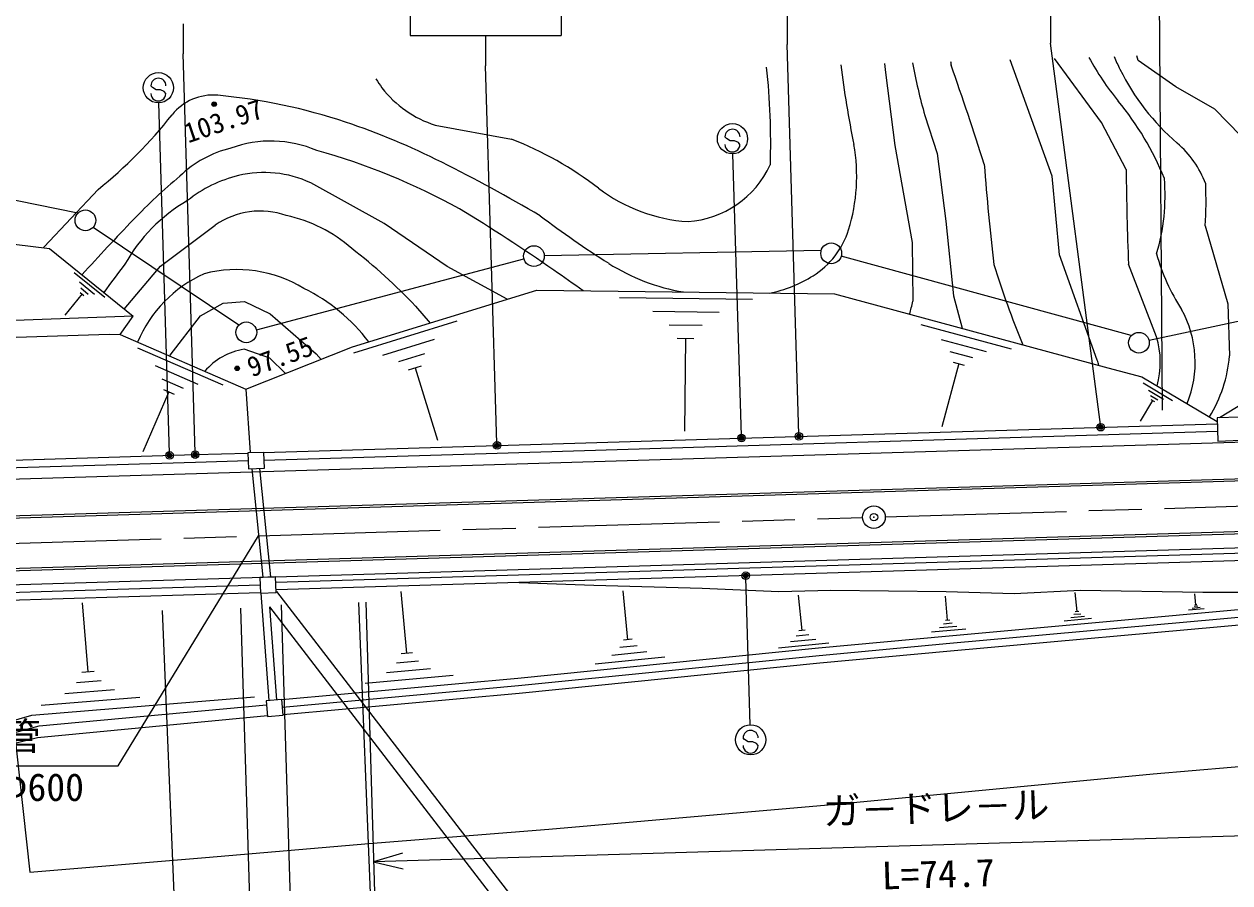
# Model space of a CAD drawing. Units: millimetres, scale not verified. Extents: x 40000 to 680000, y 20000 to 380000.
# Drawn here: x 215218 to 295077, y 260532 to 317399 of the extents above; entities that cross this region are included whole.
import ezdxf
from ezdxf.enums import TextEntityAlignment as Align

# ---------------------------------------------------------------- set-up
doc = ezdxf.new("R2010")
doc.units = ezdxf.units.MM
doc.header["$LTSCALE"] = 1000
doc.header["$PDMODE"] = 32
doc.header["$PDSIZE"] = 500
doc.linetypes.add('CHAIN', pattern=[18.5, 12, -1.5, 3.5, -1.5])
for name, color, linetype, lineweight in [('M-BGD', 7, 'Continuous', 25), ('M-BMK', 2, 'CHAIN', 13), ('M-BMK-SRVR', 3, 'Continuous', 25), ('M-STR-STRC', 7, 'Continuous', 25)]:
    doc.layers.add(name, color=color, linetype=linetype, lineweight=lineweight)
doc.styles.add('@ＭＳ ゴシック', font='')
doc.styles.add('ＭＳ ゴシック', font='')
doc.styles.get('@ＭＳ ゴシック').set_extended_font_data('@MS Gothic')
doc.styles.get('ＭＳ ゴシック').set_extended_font_data('MS Gothic')

msp = doc.modelspace()

# ---------------------------------------------------------------- linework, layer by layer
at = {"layer": 'M-BGD'}
for p, q in [((290612, 291831), (290306, 332423)), ((227734, 312109), (227872, 312080)), ((242441, 310711), (247495, 309784)), ((218776, 304873), (209849, 306678)), ((229430, 297456), (219782, 303937)), ((268009, 302402), (249669, 302051)), ((288548, 296769), (269334, 302038)), ((230599, 297159), (248318, 301862)), ((290206, 296687), (288363, 301500)), ((218535, 300955), (220553, 299316)), ((218876, 300343), (219885, 299524)), ((308537, 300473), (289723, 296445)), ((219052, 299530), (217905, 298117)), ((218926, 299633), (219179, 299428)), ((218964, 299937), (219469, 299527)), ((241146, 298724), (242109, 297604)), ((254660, 299289), (263455, 299178)), ((256848, 298382), (261245, 298326)), ((237052, 295633), (243905, 297748)), ((257936, 297488), (260135, 297461)), ((274614, 297514), (280584, 295903)), ((238976, 295476), (242403, 296534)), ((258475, 296602), (259574, 296588)), ((259025, 296595), (258947, 290439)), ((275946, 296514), (278931, 295709)), ((222720, 295966), (228376, 293506)), ((240045, 295056), (241758, 295584)), ((276531, 295716), (278023, 295313)), ((223888, 294785), (226716, 293555)), ((240684, 294502), (241541, 294767)), ((277116, 294917), (275989, 290738)), ((276743, 295018), (277489, 294817)), ((224349, 293912), (225763, 293297)), ((229262, 294617), (229400, 294588)), ((241113, 294635), (242593, 289838)), ((224457, 293193), (225164, 292885)), ((289324, 293636), (291281, 292479)), ((289697, 293151), (290676, 292572)), ((224810, 293039), (223088, 289080)), ((289955, 292470), (289145, 291100)), ((289826, 292810), (290316, 292521)), ((289833, 292542), (290078, 292398)), ((193673, 286646), (339668, 291065)), ((193747, 284222), (339742, 288641)), ((193751, 284072), (339746, 288491)), ((230300, 287959), (231025, 280773)), ((230800, 287979), (231526, 280791)), ((193853, 280724), (339848, 285142)), ((193857, 280574), (339852, 284992)), ((221443, 268289), (230748, 283516)), ((231872, 280799), (308915, 283131)), ((308965, 282761), (231921, 280433)), ((308980, 282261), (231936, 279933)), ((193885, 279649), (231786, 280796)), ((193900, 279150), (230842, 280268)), ((193915, 278650), (230861, 279768)), ((230902, 279715), (231430, 272604)), ((231944, 279833), (276756, 221639)), ((240566, 275739), (240194, 279822)), ((255206, 276634), (254887, 279870)), ((266746, 277244), (266515, 279583)), ((276379, 277921), (276235, 279513)), ((284954, 278496), (284839, 279765)), ((292824, 278941), (292759, 279665)), ((219454, 274500), (219079, 279082)), ((229557, 278728), (230266, 255297)), ((231470, 278809), (276219, 220698)), ((231470, 278809), (231928, 272649)), ((232252, 278942), (233048, 252655)), ((237360, 279097), (238621, 247918)), ((237849, 279111), (238425, 259920)), ((293102, 278757), (292585, 278711)), ((292963, 278849), (292704, 278826)), ((292889, 278947), (292760, 278935)), ((224370, 278571), (225631, 247392)), ((276521, 277933), (276237, 277908)), ((285910, 278034), (284096, 277870)), ((285440, 278174), (284533, 278092)), ((285197, 278335), (284744, 278294)), ((285067, 278506), (284840, 278486)), ((293369, 278677), (292335, 278584)), ((266955, 277265), (266538, 277224)), ((277578, 277341), (275304, 277135)), ((276989, 277517), (275852, 277414)), ((276684, 277719), (276116, 277667)), ((255495, 276662), (254917, 276605)), ((268516, 276407), (265175, 276077)), ((267648, 276659), (265977, 276494)), ((267197, 276951), (266362, 276869)), ((240930, 275773), (240201, 275706)), ((256453, 275823), (254142, 275595)), ((255830, 276229), (254674, 276114)), ((241348, 275223), (239890, 275090)), ((257655, 275475), (253031, 275018)), ((219864, 274533), (219045, 274466)), ((243641, 274255), (237809, 273724)), ((242130, 274706), (239214, 274440)), ((221198, 273324), (217925, 273057)), ((220326, 273912), (218690, 273778)), ((222888, 272804), (216342, 272268)), ((202443, 268289), (221443, 268289)), ((313031, 264159), (238365, 261919)), ((240281, 262494), (238365, 261919)), ((238365, 261919), (240312, 261459))]:
    msp.add_line(p, q, dxfattribs=at)
for points in [[(272201, 314785), (272261, 314184), (272893, 309366), (274039, 302948), (274070, 299045)], [(286295, 295147), (283801, 302116), (283306, 307337), (280519, 315036)], [(288205, 307766), (286570, 310891), (283467, 315126)], [(298095, 296930), (296726, 302946), (296454, 308207), (295777, 310014), (294083, 311756), (291497, 313253), (289006, 314992), (288920, 315291)], [(274874, 311350), (275701, 308828), (276272, 304360), (276767, 299402), (277337, 297255)], [(247217, 299180), (243236, 301354), (239066, 304190), (234200, 306880)], [(220116, 306452), (216536, 302644), (216490, 302585)], [(221844, 298526), (224240, 301375), (227881, 304085)], [(293444, 304041), (294943, 298865), (295059, 295423)], [(321639, 300241), (315068, 301108), (306395, 298632), (294394, 291323)], [(229901, 293223), (236968, 296018), (249171, 299783), (268884, 299536), (286987, 294645), (289241, 294044), (294231, 291094)], [(224859, 295415), (224896, 295481), (226909, 298077), (228399, 298911), (229815, 299041), (231511, 298208), (234553, 295556), (234885, 295194)], [(149826, 294213), (163296, 294609), (178422, 295432), (188401, 295837), (196502, 295935), (204773, 296251), (212623, 296613), (220841, 296867), (221569, 296846), (222432, 298049)], [(221569, 296846), (229901, 293223), (230184, 289036)], [(232519, 294258), (231492, 295269), (229787, 295868)], [(231082, 289029), (246539, 289497), (294236, 290940)], [(231097, 288529), (246554, 288997), (294252, 290440)], [(107909, 283456), (126457, 284734), (146477, 285913), (166508, 286891), (186544, 287668), (193636, 287883), (206552, 288287), (226548, 288892), (230040, 288997)], [(107955, 282958), (126488, 284235), (146504, 285413), (166530, 286391), (186561, 287169), (193651, 287383), (206568, 287787), (226564, 288392), (230059, 288498)], [(230080, 287951), (231130, 287991), (231089, 289041), (230040, 289000)], [(232288, 272676), (247915, 274093), (267831, 276097), (276481, 276896), (296607, 278713), (305611, 279441), (308413, 279650), (309650, 281975)], [(230863, 279714), (231913, 279755), (231872, 280804), (230822, 280763)], [(248013, 280419), (252958, 280250), (260115, 280049), (265205, 279826), (268647, 279923), (276289, 279820), (280797, 279698), (285190, 279905), (293295, 279780), (301894, 279785), (306161, 279482)], [(232334, 272178), (247963, 273595), (267879, 275599), (276526, 276398), (296650, 278215), (305650, 278943), (308457, 279151)], [(232334, 272178), (247963, 273595), (267879, 275599), (276526, 276398), (296650, 278215), (305650, 278943)], [(232379, 271680), (248011, 273097), (267927, 275102), (276572, 275900), (296692, 277717), (305688, 278444), (308487, 278652)], [(110790, 261974), (117068, 262797), (129208, 264733), (138536, 265843), (148381, 266688), (152459, 267049), (169060, 267274), (172196, 267301), (174926, 267523), (182347, 268149), (194281, 269158), (207543, 270345), (212496, 270710), (215731, 271638), (230487, 272846)], [(109694, 261326), (117121, 262299), (129275, 264237), (138557, 265067), (148225, 265973), (152297, 266242), (169101, 266448), (172334, 266470), (174949, 266692), (182337, 267373), (194279, 268290), (207825, 269520), (212576, 269938), (216213, 270928), (231267, 272319)], [(109783, 260755), (117174, 261370), (129408, 263329), (138560, 264288), (148218, 265169), (152264, 265431), (169009, 265780), (172183, 265755), (174814, 266054), (182337, 266633), (194270, 267607), (207578, 268718), (212714, 269327), (216102, 270169), (231330, 271617)], [(214488, 271281), (215592, 261243), (227222, 262213), (238039, 263147), (249960, 264082), (268974, 265734), (289992, 267758), (300327, 268632), (312998, 269738), (316714, 270062)]]:
    msp.add_lwpolyline(points, dxfattribs=at)
for points in [[(91982, 282214), (110547, 286376), (119825, 288318), (126825, 289629), (136852, 293879), (146522, 296594), (143501, 309909), (133770, 308618), (147151, 313651), (152745, 301500), (169119, 303337), (189867, 301154), (208783, 303533), (216909, 302533), (222432, 298049), (184468, 296673), (150310, 295383), (149342, 293043), (135903, 293477), (127267, 291566), (116896, 288988), (92259, 283536), (92002, 283290), (91794, 282925)], [(294224, 291318), (294272, 289790), (295800, 289838), (295752, 291366)], [(230040, 289000), (230080, 287951), (231130, 287991), (231089, 289041)], [(230822, 280763), (230863, 279714), (231913, 279755), (231872, 280804)], [(231243, 272587), (231337, 271541), (232383, 271635), (232289, 272681)]]:
    msp.add_lwpolyline(points, close=True, dxfattribs=at)
for centre, radius in [((227803, 312094), 150), ((227803, 312094), 120), ((227803, 312094), 99.9), ((227803, 312094), 89.9), ((227803, 312094), 60), ((227803, 312094), 30), ((219279, 304405), 687), ((248982, 302038), 687), ((268672, 302220), 687), ((229933, 296988), 687), ((289051, 296301), 687), ((229331, 294603), 150), ((229331, 294603), 120), ((229331, 294603), 99.9), ((229331, 294603), 89.9), ((229331, 294603), 60), ((229331, 294603), 30)]:
    msp.add_circle(centre, radius, dxfattribs=at)
for centre, radius, start, end in [((335182, 322810), 66370, 187.02122, 191.64072), ((311317, 321693), 37882, 190.42163, 195.845), ((324022, 321335), 47877, 187.70336, 187.97694), ((66077, 240500), 223222, 17.63398, 19.41229), ((301544, 323721), 17958, 208.34931, 219.47907), ((304059, 322470), 18150, 203.45614, 206.3762), ((217748, 309546), 46916, 358.20109, 6.12047), ((301782, 321340), 15608, 206.3762, 229.23517), ((244584, 317519), 7132, 211.75618, 217.41933), ((244607, 317536), 7161, 217.41933, 252.39014), ((227724, 309250), 3449, 84.78204, 141.62543), ((224640, 275488), 37352, 71.47584, 84.78204), ((272424, 299735), 19770, 22.10182, 39.47907), ((200593, 330734), 31157, 308.79944, 321.62543), ((221108, 264946), 48470, 63.30874, 71.47584), ((230539, 302186), 7178, 103.04363, 134.27863), ((231574, 302004), 7651, 66.70176, 110.30798), ((238634, 287307), 24160, 52.7307, 68.48251), ((258420, 307326), 11942, 342.75827, 10.09109), ((287216, 304445), 6698, 20.87017, 49.23517), ((222948, 267027), 43589, 61.04196, 74.49583), ((231112, 300350), 7224, 64.6913, 103.63837), ((191633, 206319), 114090, 59.58436, 63.30874), ((258696, 310870), 6569, 274.2953, 334.80304), ((445032, 320678), 166696, 184.31993, 186.61424), ((486101, 309626), 197904, 180.53863, 182.35326), ((250130, 277949), 38317, 129.94623, 136.22266), ((231424, 299061), 8550, 103.63837, 128.96263), ((277399, 306053), 13388, 343.19942, 4.79753), ((266938, 305729), 26560, 356.35647, 2.37815), ((259900, 315255), 10959, 232.7307, 266.27478), ((231488, 296197), 10958, 119.76745, 151.07707), ((182160, 203252), 119237, 55.14935, 58.72969), ((360517, 172176), 191200, 136.22266, 137.72366), ((230851, 299821), 5197, 70.54544, 124.8539), ((230566, 295323), 9612, 48.6772, 77.89158), ((294364, 364729), 75000, 233.15755, 237.38142), ((264544, 305425), 5529, 302.00883, 342.75827), ((214854, 273823), 36212, 43.44362, 52.47208), ((303406, 305911), 13706, 195.77917, 212.72403), ((367218, 190608), 182796, 142.65428, 143.38817), ((229314, 292635), 8511, 58.5538, 104.78977), ((-35345, -109108), 499864, 54.87776, 55.14935), ((261016, 312620), 13134, 237.38142, 260.63967), ((342023, 320987), 65548, 197.31607, 202.24621), ((230676, 293009), 8614, 114.23187, 157.25277), ((262885, 308081), 8661, 281.35985, 302.00883), ((228347, 288950), 12209, 37.32678, 63.71152), ((265974, 300571), 8239, 343.22435, 349.32717), ((285541, 294997), 7238, 337.8478, 28.95275), ((284835, 294979), 5636, 344.1828, 17.63805), ((230486, 291563), 4362, 99.2131, 139.30729), ((281053, 293402), 5525, 14.7797, 18.41299), ((285747, 296259), 9349, 328.61965, 354.86852), ((-163361, 3313571), 3101675, 278.38267, 282.76331), ((-163361, 3313571), 3101825, 278.38267, 282.76331), ((-163361, 3313571), 3097250, 278.38267, 279.7821)]:
    msp.add_arc(centre, radius, start, end, dxfattribs=at)
at = {"layer": 'M-BMK'}
for p, q in [((272252, 284772), (339797, 286817)), ((193802, 282398), (270753, 284727))]:
    msp.add_line(p, q, dxfattribs=at)
at = {"layer": 'M-BMK-SRVR'}
msp.add_circle((271502, 284750), 750, dxfattribs=at)
msp.add_circle((271502, 284750), 750, dxfattribs=at)
msp.add_point((271502, 284750), dxfattribs=at)
msp.add_point((271502, 284750), dxfattribs=at)
msp.add_point((271502, 284750), dxfattribs=at)
at = {"layer": 'M-STR-STRC'}
for p, q in [((240778, 321637), (240778, 316637)), ((250778, 321637), (250778, 316637)), ((265745, 318038), (265745, 316038)), ((283197, 318131), (283197, 316131)), ((225745, 317425), (225745, 315425)), ((240778, 316637), (250778, 316637)), ((245778, 316637), (245778, 314637)), ((266526, 290252), (265745, 316038)), ((286532, 290708), (283197, 316131)), ((226544, 289042), (225745, 315425)), ((246535, 289647), (245778, 314637)), ((223713, 313194), (223613, 313312)), ((223958, 313055), (223713, 313194)), ((224259, 313053), (223958, 313055)), ((224504, 312941), (224259, 313053)), ((224610, 312805), (224504, 312941)), ((224845, 288990), (224143, 312184)), ((261732, 309818), (261633, 309936)), ((261977, 309678), (261732, 309818)), ((262278, 309676), (261977, 309678)), ((262523, 309564), (262278, 309676)), ((262629, 309428), (262523, 309564)), ((262727, 290137), (262162, 308807)), ((263306, 271005), (263012, 280722)), ((262937, 270016), (262838, 270134)), ((263182, 269877), (262937, 270016)), ((263483, 269874), (263182, 269877)), ((263728, 269762), (263483, 269874)), ((263834, 269626), (263728, 269762))]:
    msp.add_line(p, q, dxfattribs=at)
for centre, radius in [((224112, 313184), 1000), ((262132, 309807), 1000), ((286521, 290707), 150), ((286521, 290707), 120), ((286521, 290707), 90), ((286521, 290707), 60), ((286521, 290707), 30), ((262732, 289987), 150), ((262732, 289987), 120), ((262732, 289987), 90), ((262732, 289987), 60), ((262732, 289987), 30), ((266530, 290102), 150), ((266530, 290102), 120), ((266530, 290102), 90), ((266530, 290102), 60), ((266530, 290102), 30), ((246539, 289497), 150), ((246539, 289497), 120), ((246539, 289497), 90), ((246539, 289497), 60), ((246539, 289497), 30), ((224849, 288840), 150), ((224849, 288840), 120), ((224849, 288840), 90), ((224849, 288840), 60), ((224849, 288840), 30), ((226548, 288892), 150), ((226548, 288892), 120), ((226548, 288892), 90), ((226548, 288892), 60), ((226548, 288892), 30), ((263008, 280872), 150), ((263008, 280872), 120), ((263008, 280872), 90), ((263008, 280872), 60), ((263008, 280872), 30), ((263337, 270005), 1000)]:
    msp.add_circle(centre, radius, dxfattribs=at)
for centre, start, end in [((224113, 313309), 359.55488, 179.55488), ((224110, 312809), 179.55488, 359.55488), ((262133, 309932), 359.55488, 179.55488), ((262129, 309432), 179.55488, 359.55488), ((263338, 270130), 359.55488, 179.55488), ((263334, 269630), 179.55488, 359.55488)]:
    msp.add_arc(centre, 500, start, end, dxfattribs=at)
for p in [(286521, 290707), (262732, 289987), (266530, 290102), (224849, 288840), (226548, 288892), (246539, 289497), (263008, 280872)]:
    msp.add_point(p, dxfattribs=at)

# ---------------------------------------------------------------- texts
at = {"layer": 'M-BGD', "style": 'ＭＳ ゴシック'}
for s, rotation, p in [('103.97', 18.706, (225658, 310754)), ('97.55', 20.049, (229836, 295246))]:
    msp.add_text(s, height=1320, rotation=rotation, dxfattribs=at).set_placement(p, align=Align.TOP_LEFT)
msp.add_text('ヒョ－ム管', height=1833, dxfattribs=at).set_placement((203818, 268789), align=Align.BOTTOM_LEFT)
msp.add_text('L=7.6\u3000Φ600', height=1833, dxfattribs=at).set_placement((211943, 267789), align=Align.TOP_CENTER)
msp.add_text('ガ－ドレ－ル', height=1833, rotation=1.719, dxfattribs=at).set_placement((275668, 264039), align=Align.BOTTOM_CENTER)
at = {"layer": 'M-BGD', "style": '@ＭＳ ゴシック'}
msp.add_text('L=74.7', height=1833, rotation=1.719, dxfattribs=at).set_placement((275728, 262039), align=Align.TOP_CENTER)

doc.saveas('drawing.dxf')
